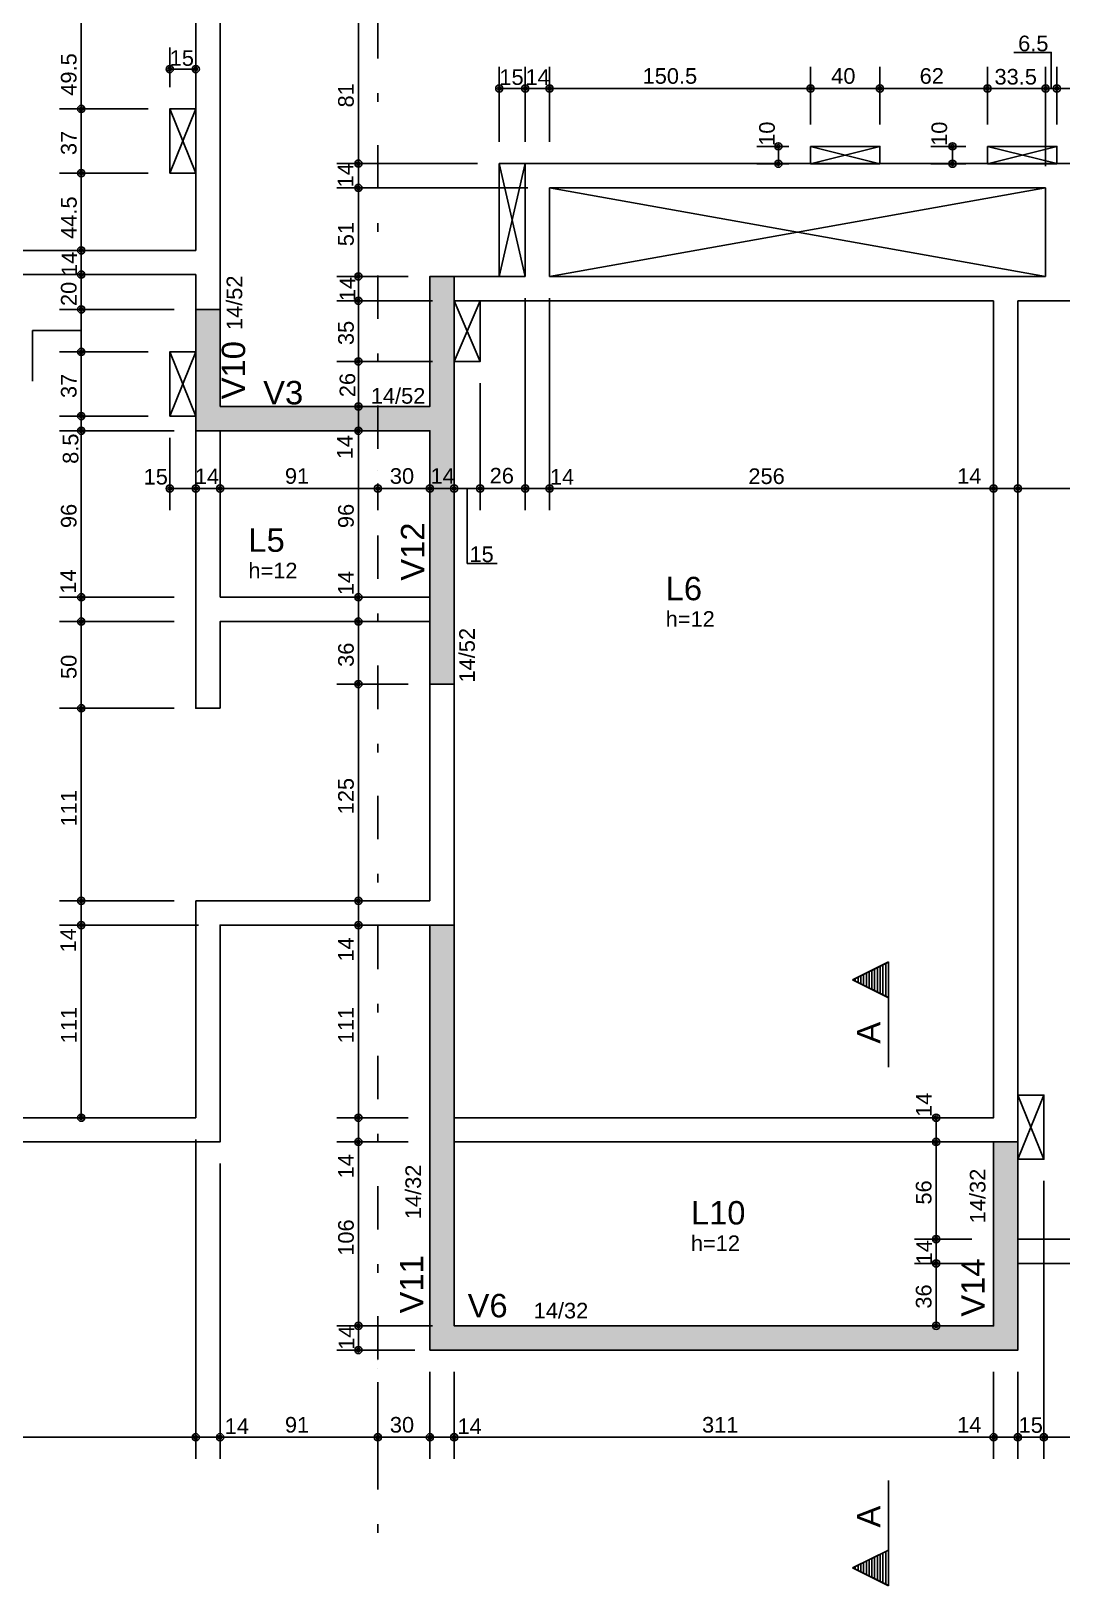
# Model space of a CAD drawing. Extents: x 0 to 119, y 0 to 84.
# Drawn here: x 23.16 to 35.04, y 47.39 to 65.32 of the extents above; entities that cross this region are included whole.
import ezdxf

# ---------------------------------------------------------------- set-up
doc = ezdxf.new("R2010")
doc.units = 0
doc.header["$MEASUREMENT"] = 0
doc.linetypes.add('ESTILO_TQS_0003', pattern=[1.5, 0.5, -0.4, 0.1, -0.5])
for name, color, linetype in [('10', 252, 'CONTINUOUS'), ('18', 6, 'CONTINUOUS'), ('23', 100, 'CONTINUOUS'), ('25', 130, 'CONTINUOUS'), ('3', 7, 'CONTINUOUS'), ('32', 250, 'CONTINUOUS'), ('37', 7, 'CONTINUOUS'), ('38', 7, 'CONTINUOUS'), ('9', 8, 'CONTINUOUS')]:
    doc.layers.add(name, color=color, linetype=linetype)
doc.styles.add('TQS_ARIAL', font='arial.ttf')

msp = doc.modelspace()

# ---------------------------------------------------------------- linework, layer by layer
at = {"layer": '10', "color": 252, "linetype": 'Continuous'}
for p, q in [((24.756246, 64.41863), (25.056246, 63.67863)), ((25.056246, 64.41863), (24.756246, 63.67863)), ((32.145653, 63.987368), (32.945653, 63.787252)), ((32.945653, 63.987368), (32.145653, 63.787252)), ((34.985635, 63.987368), (34.185635, 63.787368)), ((34.185635, 63.987368), (34.985635, 63.78791)), ((28.55626, 63.78791), (28.85626, 62.48791)), ((28.85626, 63.78791), (28.55626, 62.48791)), ((29.13626, 63.50791), (34.85626, 62.48791)), ((34.85626, 63.50791), (29.13626, 62.48791)), ((28.03626, 62.20791), (28.33626, 61.50791)), ((28.33626, 62.20791), (28.03626, 61.50791)), ((25.05626, 61.61718), (24.75626, 60.87718)), ((24.75626, 61.61718), (25.05626, 60.87718)), ((34.53626, 53.048895), (34.83626, 52.308895)), ((34.83626, 53.048895), (34.53626, 52.308895))]:
    msp.add_line(p, q, dxfattribs=at)
for points in [[(24.756246, 63.67863), (24.756246, 64.41863), (25.056246, 64.41863), (25.056246, 63.67863), (24.756246, 63.67863)], [(32.145653, 63.987368), (32.945653, 63.987368), (32.945653, 63.787252), (32.145653, 63.787252), (32.145653, 63.987368)], [(34.185635, 63.987368), (34.985635, 63.987368), (34.985635, 63.787368), (34.185635, 63.787368), (34.185635, 63.987368)], [(28.85626, 62.48791), (28.55626, 62.48791), (28.55626, 63.78791), (28.85626, 63.78791), (28.85626, 62.48791)], [(28.03626, 62.20791), (28.33626, 62.20791), (28.33626, 61.50791), (28.03626, 61.50791), (28.03626, 62.20791)], [(24.75626, 60.87718), (24.75626, 61.61718), (25.05626, 61.61718), (25.05626, 60.87718), (24.75626, 60.87718)], [(34.53626, 52.308895), (34.53626, 53.048895), (34.83626, 53.048895), (34.83626, 52.308895), (34.53626, 52.308895)]]:
    msp.add_lwpolyline(points, dxfattribs=at)
at = {"layer": '18', "color": 6, "linetype": 'ESTILO_TQS_0003'}
msp.add_line((27.15626, 75.999972), (27.15626, 47.71035), dxfattribs=at)
at = {"layer": '23', "color": 100, "linetype": 'Continuous'}
msp.add_lwpolyline([(25.33626, 60.98791), (27.75626, 60.98791), (27.75626, 62.48791), (28.03626, 62.48791), (28.03626, 57.787959), (27.756264, 57.787959), (27.756264, 60.70791), (25.33626, 60.70791), (25.05626, 60.70791), (25.05626, 62.10791), (25.33626, 62.10791), (25.33626, 60.98791)], dxfattribs=at)
for points in [[(28.03626, 62.48791), (27.756264, 60.70791), (27.75626, 60.98791)], [(28.03626, 62.48791), (27.75626, 60.98791), (27.75626, 62.48791)], [(28.03626, 57.787959), (27.756264, 57.787959), (28.03626, 62.48791)], [(27.756264, 57.787959), (27.756264, 60.70791), (28.03626, 62.48791)], [(25.33626, 60.98791), (25.05626, 60.70791), (25.33626, 62.10791)], [(25.05626, 60.70791), (25.05626, 62.10791), (25.33626, 62.10791)], [(25.33626, 60.70791), (25.05626, 60.70791), (25.33626, 60.98791)], [(27.756264, 60.70791), (25.33626, 60.70791), (27.75626, 60.98791)], [(27.75626, 60.98791), (25.33626, 60.70791), (25.33626, 60.98791)]]:
    msp.add_solid(points, dxfattribs=at)
at = {"layer": '25', "color": 130, "linetype": 'Continuous'}
msp.add_lwpolyline([(27.75626, 55.007959), (27.75626, 50.10877), (34.53626, 50.10877), (34.53626, 52.50791), (34.25626, 52.50791), (34.25626, 50.387795), (28.03626, 50.387795), (28.03626, 55.007959), (27.75626, 55.007959)], dxfattribs=at)
for points in [[(28.03626, 50.387795), (28.03626, 55.007959), (27.75626, 55.007959)], [(28.03626, 50.387795), (27.75626, 55.007959), (27.75626, 50.10877)], [(34.25626, 52.50791), (34.25626, 50.387795), (34.53626, 50.10877)], [(34.25626, 52.50791), (34.53626, 50.10877), (34.53626, 52.50791)], [(28.03626, 50.387795), (27.75626, 50.10877), (34.53626, 50.10877)], [(28.03626, 50.387795), (34.53626, 50.10877), (34.25626, 50.387795)]]:
    msp.add_solid(points, dxfattribs=at)
at = {"layer": '3', "color": 7, "linetype": 'Continuous'}
for p, q in [((33.044391, 54.584626), (32.629559, 54.37721)), ((33.042653, 54.581805), (32.633461, 54.37721)), ((32.88484, 54.502896), (32.88484, 54.251523)), ((32.916751, 54.518853), (32.916751, 54.235567)), ((32.948661, 54.534808), (32.948661, 54.219611)), ((32.980571, 54.550763), (32.980571, 54.203656)), ((33.012481, 54.566719), (33.012481, 54.1877)), ((33.042652, 54.581805), (33.042652, 53.368671)), ((33.044391, 53.368671), (33.044391, 54.584626)), ((32.629559, 54.37721), (33.042653, 54.170664)), ((32.633462, 54.37721), (33.042652, 54.172615)), ((32.661469, 54.391214), (32.661469, 54.363207)), ((32.693379, 54.407169), (32.693379, 54.347252)), ((32.72529, 54.423124), (32.72529, 54.331297)), ((32.7572, 54.439078), (32.7572, 54.315342)), ((32.78911, 54.455032), (32.78911, 54.299387)), ((32.821209, 54.471083), (32.821022, 54.283431)), ((32.85293, 54.486941), (32.85293, 54.267478)), ((33.042652, 47.392225), (33.042652, 48.605359)), ((33.044391, 48.605359), (33.044391, 47.389404)), ((32.629559, 47.59682), (33.042653, 47.803367)), ((32.633462, 47.59682), (33.042652, 47.801416)), ((32.821209, 47.502948), (32.821022, 47.690599)), ((32.85293, 47.487089), (32.85293, 47.706553)), ((32.88484, 47.471134), (32.88484, 47.722508)), ((32.916751, 47.455178), (32.916751, 47.738464)), ((32.948661, 47.439223), (32.948661, 47.75442)), ((32.980571, 47.423268), (32.980571, 47.770375)), ((33.012481, 47.407312), (33.012481, 47.78633)), ((33.044391, 47.389404), (32.629559, 47.59682)), ((33.042653, 47.392225), (32.633461, 47.59682)), ((32.661469, 47.582817), (32.661469, 47.610824)), ((32.693379, 47.566862), (32.693379, 47.626778)), ((32.72529, 47.550907), (32.72529, 47.642734)), ((32.7572, 47.534952), (32.7572, 47.658688)), ((32.78911, 47.518998), (32.78911, 47.674643))]:
    msp.add_line(p, q, dxfattribs=at)
for points in [[(25.33626, 60.98791), (27.75626, 60.98791), (27.75626, 62.48791), (28.03626, 62.48791), (28.03626, 57.787959), (27.756264, 57.787959), (27.756264, 60.70791), (25.33626, 60.70791), (25.05626, 60.70791), (25.05626, 62.10791), (25.33626, 62.10791), (25.33626, 60.98791)], [(27.75626, 55.007959), (27.75626, 50.10877), (34.53626, 50.109795), (34.53626, 52.50791), (34.25626, 52.50791), (34.25626, 50.387795), (28.03626, 50.387795), (28.03626, 55.007959), (27.75626, 55.007959)], [(33.042652, 54.581805), (32.633462, 54.37721), (33.042652, 54.172615), (33.042652, 54.581805)], [(27.75626, 52.50791), (27.75626, 50.10877), (34.53626, 50.109795), (34.53626, 51.10791)], [(33.042652, 47.392226), (32.633462, 47.59682), (33.042652, 47.801416), (33.042652, 47.392226)]]:
    msp.add_lwpolyline(points, dxfattribs=at)
at = {"layer": '32', "color": 250, "linetype": 'Continuous'}
for p, q in [((23.735316, 65.40791), (23.735316, 64.41863)), ((26.931768, 65.40791), (26.931768, 63.78791)), ((24.756246, 64.66863), (24.756246, 65.128164)), ((25.056246, 64.66863), (25.056246, 65.128164)), ((28.55626, 64.03791), (28.55626, 64.904759)), ((28.85626, 64.03791), (28.85626, 64.904759)), ((28.85626, 64.03791), (28.85626, 64.904759)), ((29.13626, 64.03791), (29.13626, 64.904759)), ((29.13626, 64.03791), (29.13626, 64.904759)), ((32.145653, 64.237368), (32.145653, 64.904759)), ((32.145653, 64.237368), (32.145653, 64.904759)), ((32.945653, 64.237368), (32.945653, 64.904759)), ((32.945653, 64.237368), (32.945653, 64.904759)), ((34.185635, 64.237368), (34.185635, 64.904759)), ((34.185635, 64.237368), (34.185635, 64.904759)), ((34.85626, 63.75791), (34.85626, 64.904759)), ((34.85626, 64.03791), (34.85626, 64.904759)), ((34.985635, 64.237368), (34.985635, 64.904759)), ((34.985635, 64.237368), (34.985635, 64.904759)), ((24.756246, 64.878164), (25.056246, 64.878164)), ((28.85626, 64.654759), (28.55626, 64.654759)), ((28.85626, 64.654759), (29.13626, 64.654759)), ((29.13626, 64.654759), (32.145653, 64.654759)), ((32.145653, 64.654759), (32.945653, 64.654759)), ((32.945653, 64.654759), (34.185635, 64.654759)), ((34.185635, 64.654759), (34.85626, 64.654759)), ((34.85626, 64.654759), (34.985635, 64.654759)), ((34.985635, 64.654759), (35.13626, 64.654759)), ((24.506246, 64.41863), (23.485316, 64.41863)), ((24.506246, 64.41863), (23.485316, 64.41863)), ((23.735316, 64.41863), (23.735316, 63.67863)), ((24.756246, 64.41863), (24.756246, 64.41863)), ((24.756246, 64.41863), (24.756246, 64.41863)), ((24.756246, 64.41863), (24.756246, 64.41863)), ((25.056246, 64.41863), (25.056246, 64.41863)), ((31.895653, 63.987368), (31.52453, 63.987368)), ((31.77453, 63.987368), (31.77453, 63.787252)), ((32.145653, 63.987368), (32.145653, 63.987368)), ((32.145653, 63.987368), (32.145653, 63.987368)), ((32.145653, 63.987368), (32.145653, 63.987368)), ((32.945653, 63.987368), (32.945653, 63.987368)), ((32.945653, 63.987368), (32.945653, 63.987368)), ((33.935635, 63.987368), (33.532028, 63.987368)), ((33.782028, 63.987368), (33.782028, 63.787368)), ((34.185635, 63.987368), (34.185635, 63.987368)), ((34.185635, 63.987368), (34.185635, 63.987368)), ((34.185635, 63.987368), (34.185635, 63.987368)), ((34.985635, 63.987368), (34.985635, 63.987368)), ((34.985635, 63.987368), (34.985635, 63.987368)), ((24.506246, 63.67863), (23.485316, 63.67863)), ((24.506246, 63.67863), (23.485316, 63.67863)), ((23.735316, 62.78791), (23.735316, 63.67863)), ((24.756246, 63.67863), (24.756246, 63.67863)), ((24.756246, 63.67863), (24.756246, 63.67863)), ((28.30626, 63.78791), (26.681768, 63.78791)), ((28.30626, 63.78791), (26.681768, 63.78791)), ((26.931768, 63.50791), (26.931768, 63.78791)), ((28.55626, 63.78791), (28.55626, 63.78791)), ((28.55626, 63.78791), (28.55626, 63.78791)), ((28.55626, 63.78791), (28.55626, 63.78791)), ((28.85626, 63.78791), (28.85626, 63.78791)), ((28.85626, 63.78791), (28.85626, 63.78791)), ((29.13626, 63.78791), (29.13626, 63.78791)), ((29.13626, 63.78791), (29.13626, 63.78791)), ((31.895653, 63.787252), (31.52453, 63.787252)), ((32.145653, 63.787252), (32.145653, 63.787252)), ((33.935635, 63.787368), (33.532028, 63.787368)), ((34.185635, 63.787368), (34.185635, 63.787368)), ((34.85626, 63.78791), (34.85626, 63.78791)), ((28.60626, 63.50791), (26.681768, 63.50791)), ((28.88626, 63.50791), (26.681768, 63.50791)), ((26.931768, 62.48791), (26.931768, 63.50791)), ((28.85626, 63.50791), (28.85626, 63.50791)), ((29.13626, 63.50791), (29.13626, 63.50791)), ((34.85626, 63.50791), (34.85626, 63.50791)), ((24.102976, 62.78791), (23.485316, 62.78791)), ((24.102976, 62.78791), (23.485316, 62.78791)), ((23.735316, 62.50791), (23.735316, 62.78791)), ((24.352976, 62.78791), (24.352976, 62.78791)), ((24.352976, 62.78791), (24.352976, 62.78791)), ((24.133486, 62.50791), (23.485316, 62.50791)), ((23.726232, 62.50791), (23.485316, 62.50791)), ((23.735316, 62.10791), (23.735316, 62.50791)), ((23.976232, 62.50791), (23.976232, 62.50791)), ((24.383486, 62.50791), (24.383486, 62.50791)), ((27.50626, 62.48791), (26.681768, 62.48791)), ((27.50626, 62.48791), (26.681768, 62.48791)), ((26.931768, 62.20791), (26.931768, 62.48791)), ((27.75626, 62.48791), (27.75626, 62.48791)), ((27.75626, 62.48791), (27.75626, 62.48791)), ((28.85626, 62.48791), (28.85626, 62.48791)), ((29.13626, 62.48791), (29.13626, 62.48791)), ((27.50626, 62.20791), (26.681768, 62.20791)), ((27.78626, 62.20791), (26.681768, 62.20791)), ((26.931768, 61.50791), (26.931768, 62.20791)), ((27.75626, 62.20791), (27.75626, 62.20791)), ((28.03626, 62.20791), (28.03626, 62.20791)), ((28.85626, 62.23791), (28.85626, 59.792468)), ((28.85626, 62.20791), (28.85626, 62.20791)), ((29.13626, 62.23791), (29.13626, 59.792468)), ((29.13626, 62.20791), (29.13626, 62.20791)), ((24.80626, 62.10791), (23.485316, 62.10791)), ((24.80626, 62.10791), (23.485316, 62.10791)), ((23.735316, 61.61718), (23.735316, 62.10791)), ((25.05626, 62.10791), (25.05626, 62.10791)), ((25.05626, 62.10791), (25.05626, 62.10791)), ((28.85626, 61.95791), (28.85626, 59.792468)), ((29.13626, 61.95791), (29.13626, 59.792468)), ((24.50626, 61.61718), (23.485316, 61.61718)), ((24.50626, 61.61718), (23.485316, 61.61718)), ((23.735316, 61.61718), (23.735316, 60.87718)), ((24.75626, 61.61718), (24.75626, 61.61718)), ((24.75626, 61.61718), (24.75626, 61.61718)), ((27.78626, 61.50791), (26.681768, 61.50791)), ((27.78626, 61.50791), (26.681768, 61.50791)), ((26.931768, 60.98791), (26.931768, 61.50791)), ((28.03626, 61.50791), (28.03626, 61.50791)), ((28.03626, 61.50791), (28.03626, 61.50791)), ((28.33626, 61.50791), (28.33626, 61.50791)), ((28.33626, 61.50791), (28.33626, 61.50791)), ((28.33626, 61.25791), (28.33626, 59.792468)), ((28.33626, 61.25791), (28.33626, 59.792468)), ((34.53626, 61.200131), (34.53626, 61.200131)), ((26.900244, 60.98791), (26.900244, 60.98791)), ((26.900244, 60.98791), (26.900244, 60.98791)), ((26.931768, 60.70791), (26.931768, 60.98791)), ((27.150244, 60.98791), (27.181768, 60.98791)), ((27.150244, 60.98791), (27.181768, 60.98791)), ((24.50626, 60.87718), (23.485316, 60.87718)), ((24.50626, 60.87718), (23.485316, 60.87718)), ((23.735316, 60.70791), (23.735316, 60.87718)), ((24.75626, 60.87718), (24.75626, 60.87718)), ((24.75626, 60.87718), (24.75626, 60.87718)), ((24.75626, 60.87718), (24.75626, 60.87718)), ((34.53626, 60.950131), (34.53626, 59.792468)), ((24.80626, 60.70791), (23.485316, 60.70791)), ((24.80626, 60.70791), (23.485316, 60.70791)), ((23.735316, 58.787911), (23.735316, 60.70791)), ((24.75626, 60.62718), (24.75626, 59.792468)), ((25.05626, 60.70791), (25.05626, 60.70791)), ((25.05626, 60.70791), (25.05626, 60.70791)), ((25.05626, 60.70791), (25.05626, 60.70791)), ((27.058626, 60.70791), (26.681768, 60.70791)), ((27.058626, 60.70791), (26.681768, 60.70791)), ((26.931768, 58.787911), (26.931768, 60.70791)), ((27.308626, 60.70791), (27.308626, 60.70791)), ((27.308626, 60.70791), (27.308626, 60.70791)), ((25.05626, 60.45791), (25.05626, 59.792468)), ((34.25626, 60.54902), (34.25626, 60.54902)), ((34.25626, 60.422167), (34.25626, 60.422167)), ((34.53626, 60.586682), (34.53626, 60.586682)), ((25.33626, 60.340268), (25.33626, 60.340268)), ((27.15626, 60.25153), (27.15626, 60.25153)), ((27.15626, 60.25153), (27.15626, 60.25153)), ((27.756264, 60.304171), (27.756264, 60.304171)), ((27.756264, 60.304171), (27.756264, 60.304171)), ((28.03626, 60.251108), (28.03626, 60.292468)), ((28.03626, 60.251108), (28.03626, 60.292468)), ((34.25626, 60.29902), (34.25626, 59.792468)), ((34.53626, 60.336682), (34.53626, 59.792468)), ((25.05626, 60.146554), (25.05626, 60.146554)), ((25.33626, 60.209679), (25.33626, 60.209679)), ((25.33626, 60.090268), (25.33626, 59.792468)), ((34.25626, 60.172167), (34.25626, 59.792468)), ((25.05626, 60.042468), (24.75626, 60.042468)), ((25.33626, 60.042468), (25.05626, 60.042468)), ((25.05626, 59.896554), (25.05626, 59.792468)), ((25.33626, 60.042468), (27.15626, 60.042468)), ((25.33626, 59.959679), (25.33626, 59.792468)), ((27.756264, 60.042468), (27.15626, 60.042468)), ((27.15626, 60.00153), (27.15626, 59.792468)), ((27.15626, 60.00153), (27.15626, 59.792468)), ((27.756264, 60.054171), (27.756264, 59.792468)), ((27.756264, 60.054171), (27.756264, 59.792468)), ((27.756264, 60.042468), (28.03626, 60.042468)), ((28.03626, 60.042468), (28.33626, 60.042468)), ((28.03626, 60.001108), (28.03626, 60.001108)), ((28.03626, 60.001108), (28.03626, 60.001108)), ((28.33626, 60.042468), (28.85626, 60.042468)), ((28.85626, 60.042468), (29.13626, 60.042468)), ((29.13626, 60.042468), (34.25626, 60.042468)), ((34.25626, 60.042468), (34.53626, 60.042468)), ((34.53626, 60.042468), (38.686304, 60.042468)), ((24.80626, 58.787911), (23.485316, 58.787911)), ((24.80626, 58.787911), (23.485316, 58.787911)), ((23.735316, 58.507911), (23.735316, 58.787911)), ((25.05626, 58.787911), (25.05626, 58.787911)), ((25.05626, 58.787911), (25.05626, 58.787911)), ((27.345309, 58.787911), (26.681768, 58.787911)), ((27.345309, 58.787911), (26.681768, 58.787911)), ((26.931768, 58.507911), (26.931768, 58.787911)), ((27.595309, 58.787911), (27.595309, 58.787911)), ((27.595309, 58.787911), (27.595309, 58.787911)), ((24.80626, 58.507911), (23.485316, 58.507911)), ((24.80626, 58.507911), (23.485316, 58.507911)), ((23.735316, 57.50791), (23.735316, 58.507911)), ((25.05626, 58.507911), (25.05626, 58.507911)), ((25.05626, 58.507911), (25.05626, 58.507911)), ((27.506216, 58.507911), (26.681768, 58.507911)), ((27.379209, 58.507911), (26.681768, 58.507911)), ((26.931768, 57.787959), (26.931768, 58.507911)), ((27.629209, 58.507911), (27.629209, 58.507911)), ((27.756216, 58.507911), (27.756216, 58.507911)), ((27.50626, 57.787959), (26.681768, 57.787959)), ((27.50626, 57.787959), (26.681768, 57.787959)), ((26.931768, 55.287959), (26.931768, 57.787959)), ((27.75626, 57.787959), (27.75626, 57.787959)), ((27.75626, 57.787959), (27.75626, 57.787959)), ((24.80626, 57.50791), (23.485316, 57.50791)), ((24.80626, 57.50791), (23.485316, 57.50791)), ((23.735316, 55.287959), (23.735316, 57.50791)), ((25.05626, 57.50791), (25.05626, 57.50791)), ((25.05626, 57.50791), (25.05626, 57.50791)), ((24.80626, 55.287959), (23.485316, 55.287959)), ((24.80626, 55.287959), (23.485316, 55.287959)), ((23.735316, 55.007959), (23.735316, 55.287959)), ((25.05626, 55.287959), (25.05626, 55.287959)), ((25.05626, 55.287959), (25.05626, 55.287959)), ((27.053315, 55.287959), (26.681768, 55.287959)), ((27.053315, 55.287959), (26.681768, 55.287959)), ((26.931768, 55.007959), (26.931768, 55.287959)), ((27.303315, 55.287959), (27.303315, 55.287959)), ((27.303315, 55.287959), (27.303315, 55.287959)), ((25.08626, 55.007959), (23.485316, 55.007959)), ((25.08626, 55.007959), (23.485317, 55.007959)), ((23.735317, 52.78791), (23.735317, 55.007959)), ((25.33626, 55.007959), (25.33626, 55.007959)), ((25.33626, 55.007959), (25.33626, 55.007959)), ((27.50626, 55.007959), (26.681768, 55.007959)), ((27.50626, 55.007959), (26.681768, 55.007959)), ((26.931768, 52.78791), (26.931768, 55.007959)), ((27.75626, 55.007959), (27.75626, 55.007959)), ((27.75626, 55.007959), (27.75626, 55.007959)), ((34.83626, 53.048895), (34.83626, 53.048895)), ((24.223674, 52.78791), (23.485317, 52.78791)), ((24.473674, 52.78791), (24.473674, 52.78791)), ((25.05626, 52.78791), (25.05626, 52.78791)), ((27.50626, 52.78791), (26.681768, 52.78791)), ((27.50626, 52.78791), (26.681768, 52.78791)), ((26.931768, 52.50791), (26.931768, 52.78791)), ((27.75626, 52.78791), (27.75626, 52.78791)), ((27.75626, 52.78791), (27.75626, 52.78791)), ((33.877901, 52.78791), (33.34371, 52.78791)), ((33.59371, 52.50791), (33.59371, 52.78791)), ((34.127901, 52.78791), (34.127901, 52.78791)), ((25.05626, 52.53791), (25.05626, 48.853109)), ((25.05626, 52.50791), (25.05626, 52.50791)), ((25.33626, 52.50791), (25.33626, 52.50791)), ((25.33626, 52.50791), (25.33626, 52.50791)), ((27.50626, 52.50791), (26.681768, 52.50791)), ((27.50626, 52.50791), (26.681768, 52.50791)), ((26.931768, 50.387795), (26.931768, 52.50791)), ((27.75626, 52.50791), (27.75626, 52.50791)), ((27.75626, 52.50791), (27.75626, 52.50791)), ((34.00626, 52.50791), (33.34371, 52.50791)), ((33.865272, 52.50791), (33.34371, 52.50791)), ((33.59371, 51.38791), (33.59371, 52.50791)), ((34.115272, 52.50791), (34.115272, 52.50791)), ((34.25626, 52.50791), (34.25626, 52.50791)), ((25.05626, 52.25791), (25.05626, 48.853109)), ((25.33626, 52.25791), (25.33626, 48.853109)), ((25.33626, 52.25791), (25.33626, 48.853109)), ((34.83626, 52.308895), (34.83626, 52.308895)), ((34.83626, 52.308895), (34.83626, 52.308895)), ((34.83626, 52.308895), (34.83626, 52.308895)), ((34.83626, 52.308895), (34.83626, 52.308895)), ((34.83626, 52.058895), (34.83626, 48.853109)), ((34.83626, 52.058895), (34.83626, 48.853109)), ((34.00626, 51.38791), (33.34371, 51.38791)), ((34.00626, 51.38791), (33.34371, 51.38791)), ((33.59371, 51.10791), (33.59371, 51.38791)), ((34.25626, 51.38791), (34.25626, 51.38791)), ((34.25626, 51.38791), (34.25626, 51.38791)), ((34.00626, 51.10791), (33.34371, 51.10791)), ((34.00626, 51.10791), (33.34371, 51.10791)), ((33.59371, 50.387795), (33.59371, 51.10791)), ((34.25626, 51.10791), (34.25626, 51.10791)), ((34.25626, 51.10791), (34.25626, 51.10791)), ((27.50626, 50.387795), (26.681768, 50.387795)), ((27.78626, 50.387795), (26.681768, 50.387795)), ((26.931768, 50.10877), (26.931768, 50.387795)), ((27.75626, 50.387795), (27.75626, 50.387795)), ((28.03626, 50.387795), (28.03626, 50.387795)), ((34.00626, 50.387795), (33.34371, 50.387795)), ((34.25626, 50.387795), (34.25626, 50.387795)), ((27.583998, 50.10877), (26.681768, 50.10877)), ((27.75626, 50.10877), (27.75626, 50.10877)), ((27.75626, 50.10877), (27.75626, 50.10877)), ((27.833998, 50.10877), (27.833998, 50.10877)), ((28.03626, 50.10877), (28.03626, 50.10877)), ((28.03626, 50.10877), (28.03626, 50.10877)), ((34.25626, 50.10877), (34.25626, 50.10877)), ((34.25626, 50.10877), (34.25626, 50.10877)), ((34.53626, 50.10877), (34.53626, 50.10877)), ((34.53626, 50.10877), (34.53626, 50.10877)), ((27.15626, 49.987919), (27.15626, 49.987919)), ((27.15626, 49.89515), (27.15626, 49.89515)), ((27.75626, 49.85877), (27.75626, 48.853109)), ((27.75626, 49.85877), (27.75626, 48.853109)), ((28.03626, 49.85877), (28.03626, 48.853109)), ((28.03626, 49.85877), (28.03626, 48.853109)), ((34.25626, 49.85877), (34.25626, 48.853109)), ((34.25626, 49.85877), (34.25626, 48.853109)), ((34.53626, 49.85877), (34.53626, 48.853109)), ((34.53626, 49.85877), (34.53626, 48.853109)), ((27.15626, 49.737919), (27.15626, 48.853109)), ((27.15626, 49.64515), (27.15626, 48.853109)), ((25.05626, 49.103109), (17.73626, 49.103109)), ((25.33626, 49.103109), (25.05626, 49.103109)), ((27.15626, 49.103109), (25.33626, 49.103109)), ((27.15626, 49.103109), (27.75626, 49.103109)), ((28.03626, 49.103109), (27.75626, 49.103109)), ((34.25626, 49.103109), (28.03626, 49.103109)), ((34.53626, 49.103109), (34.25626, 49.103109)), ((34.83626, 49.103109), (34.53626, 49.103109)), ((43.686342, 49.103109), (34.83626, 49.103109))]:
    msp.add_line(p, q, dxfattribs=at)
for points in [[(34.920948, 64.654759), (34.920948, 65.070754), (34.489159, 65.070754)], [(23.735316, 61.862545), (23.173686, 61.862545), (23.173686, 61.279255)], [(28.18626, 60.042468), (28.18626, 59.178971), (28.530408, 59.178971)]]:
    msp.add_lwpolyline(points, dxfattribs=at)
for centre, radius in [((24.756246, 64.878164), 0.041625), ((24.756246, 64.878164), 0.02075), ((25.056246, 64.878164), 0.041625), ((25.056246, 64.878164), 0.02075), ((28.55626, 64.654759), 0.041625), ((28.55626, 64.654759), 0.02075), ((28.85626, 64.654759), 0.041625), ((28.85626, 64.654759), 0.041625), ((28.85626, 64.654759), 0.02075), ((28.85626, 64.654759), 0.02075), ((29.13626, 64.654759), 0.041625), ((29.13626, 64.654759), 0.041625), ((29.13626, 64.654759), 0.02075), ((29.13626, 64.654759), 0.02075), ((32.145653, 64.654759), 0.041625), ((32.145653, 64.654759), 0.041625), ((32.145653, 64.654759), 0.02075), ((32.145653, 64.654759), 0.02075), ((32.945653, 64.654759), 0.041625), ((32.945653, 64.654759), 0.041625), ((32.945653, 64.654759), 0.02075), ((32.945653, 64.654759), 0.02075), ((34.185635, 64.654759), 0.041625), ((34.185635, 64.654759), 0.041625), ((34.185635, 64.654759), 0.02075), ((34.185635, 64.654759), 0.02075), ((34.85626, 64.654759), 0.041625), ((34.85626, 64.654759), 0.041625), ((34.85626, 64.654759), 0.02075), ((34.85626, 64.654759), 0.02075), ((34.985635, 64.654759), 0.041625), ((34.985635, 64.654759), 0.041625), ((34.985635, 64.654759), 0.02075), ((34.985635, 64.654759), 0.02075), ((23.735316, 64.41863), 0.041625), ((23.735316, 64.41863), 0.041625), ((23.735316, 64.41863), 0.02075), ((23.735316, 64.41863), 0.02075), ((31.77453, 63.987368), 0.041625), ((31.77453, 63.987368), 0.02075), ((33.782028, 63.987368), 0.041625), ((33.782028, 63.987368), 0.02075), ((26.931768, 63.78791), 0.041625), ((26.931768, 63.78791), 0.041625), ((31.77453, 63.787252), 0.041625), ((33.782028, 63.787368), 0.041625), ((23.735316, 63.67863), 0.041625), ((23.735316, 63.67863), 0.041625), ((23.735316, 63.67863), 0.02075), ((23.735316, 63.67863), 0.02075), ((26.931768, 63.78791), 0.02075), ((26.931768, 63.78791), 0.02075), ((31.77453, 63.787252), 0.02075), ((33.782028, 63.787368), 0.02075), ((26.931768, 63.50791), 0.041625), ((26.931768, 63.50791), 0.041625), ((26.931768, 63.50791), 0.02075), ((26.931768, 63.50791), 0.02075), ((23.735316, 62.78791), 0.041625), ((23.735316, 62.78791), 0.041625), ((23.735316, 62.78791), 0.02075), ((23.735316, 62.78791), 0.02075), ((23.735316, 62.50791), 0.041625), ((23.735316, 62.50791), 0.041625), ((23.735316, 62.50791), 0.02075), ((23.735316, 62.50791), 0.02075), ((26.931768, 62.48791), 0.041625), ((26.931768, 62.48791), 0.041625), ((26.931768, 62.48791), 0.02075), ((26.931768, 62.48791), 0.02075), ((26.931768, 62.20791), 0.041625), ((26.931768, 62.20791), 0.041625), ((26.931768, 62.20791), 0.02075), ((26.931768, 62.20791), 0.02075), ((23.735316, 62.10791), 0.041625), ((23.735316, 62.10791), 0.041625), ((23.735316, 62.10791), 0.02075), ((23.735316, 62.10791), 0.02075), ((23.735316, 61.61718), 0.041625), ((23.735316, 61.61718), 0.041625), ((23.735316, 61.61718), 0.02075), ((23.735316, 61.61718), 0.02075), ((26.931768, 61.50791), 0.041625), ((26.931768, 61.50791), 0.041625), ((26.931768, 61.50791), 0.02075), ((26.931768, 61.50791), 0.02075), ((26.931768, 60.98791), 0.041625), ((26.931768, 60.98791), 0.041625), ((26.931768, 60.98791), 0.02075), ((26.931768, 60.98791), 0.02075), ((23.735316, 60.87718), 0.041625), ((23.735316, 60.87718), 0.041625), ((23.735316, 60.87718), 0.02075), ((23.735316, 60.87718), 0.02075), ((23.735316, 60.70791), 0.041625), ((23.735316, 60.70791), 0.041625), ((23.735316, 60.70791), 0.02075), ((23.735316, 60.70791), 0.02075), ((26.931768, 60.70791), 0.041625), ((26.931768, 60.70791), 0.041625), ((26.931768, 60.70791), 0.02075), ((26.931768, 60.70791), 0.02075), ((24.75626, 60.042468), 0.041625), ((24.75626, 60.042468), 0.02075), ((25.05626, 60.042468), 0.041625), ((25.05626, 60.042468), 0.041625), ((25.05626, 60.042468), 0.02075), ((25.05626, 60.042468), 0.02075), ((25.33626, 60.042468), 0.041625), ((25.33626, 60.042468), 0.041625), ((25.33626, 60.042468), 0.02075), ((25.33626, 60.042468), 0.02075), ((27.15626, 60.042468), 0.041625), ((27.15626, 60.042468), 0.041625), ((27.15626, 60.042468), 0.02075), ((27.15626, 60.042468), 0.02075), ((27.756264, 60.042468), 0.041625), ((27.756264, 60.042468), 0.041625), ((27.756264, 60.042468), 0.02075), ((27.756264, 60.042468), 0.02075), ((28.03626, 60.042468), 0.041625), ((28.03626, 60.042468), 0.041625), ((28.03626, 60.042468), 0.02075), ((28.03626, 60.042468), 0.02075), ((28.33626, 60.042468), 0.041625), ((28.33626, 60.042468), 0.041625), ((28.33626, 60.042468), 0.02075), ((28.33626, 60.042468), 0.02075), ((28.85626, 60.042468), 0.041625), ((28.85626, 60.042468), 0.041625), ((28.85626, 60.042468), 0.02075), ((28.85626, 60.042468), 0.02075), ((29.13626, 60.042468), 0.041625), ((29.13626, 60.042468), 0.041625), ((29.13626, 60.042468), 0.02075), ((29.13626, 60.042468), 0.02075), ((34.25626, 60.042468), 0.041625), ((34.25626, 60.042468), 0.041625), ((34.25626, 60.042468), 0.02075), ((34.25626, 60.042468), 0.02075), ((34.53626, 60.042468), 0.041625), ((34.53626, 60.042468), 0.041625), ((34.53626, 60.042468), 0.02075), ((34.53626, 60.042468), 0.02075), ((23.735316, 58.787911), 0.041625), ((23.735316, 58.787911), 0.041625), ((23.735316, 58.787911), 0.02075), ((23.735316, 58.787911), 0.02075), ((26.931768, 58.787911), 0.041625), ((26.931768, 58.787911), 0.041625), ((26.931768, 58.787911), 0.02075), ((26.931768, 58.787911), 0.02075), ((23.735316, 58.507911), 0.041625), ((23.735316, 58.507911), 0.041625), ((23.735316, 58.507911), 0.02075), ((23.735316, 58.507911), 0.02075), ((26.931768, 58.507911), 0.041625), ((26.931768, 58.507911), 0.041625), ((26.931768, 58.507911), 0.02075), ((26.931768, 58.507911), 0.02075), ((26.931768, 57.787959), 0.041625), ((26.931768, 57.787959), 0.041625), ((26.931768, 57.787959), 0.02075), ((26.931768, 57.787959), 0.02075), ((23.735316, 57.50791), 0.041625), ((23.735316, 57.50791), 0.041625), ((23.735316, 57.50791), 0.02075), ((23.735316, 57.50791), 0.02075), ((23.735316, 55.287959), 0.041625), ((23.735316, 55.287959), 0.041625), ((23.735316, 55.287959), 0.02075), ((23.735316, 55.287959), 0.02075), ((26.931768, 55.287959), 0.041625), ((26.931768, 55.287959), 0.041625), ((26.931768, 55.287959), 0.02075), ((26.931768, 55.287959), 0.02075), ((23.735316, 55.007959), 0.041625), ((23.735317, 55.007959), 0.041625), ((26.931768, 55.007959), 0.041625), ((26.931768, 55.007959), 0.041625), ((23.735316, 55.007959), 0.02075), ((23.735317, 55.007959), 0.02075), ((26.931768, 55.007959), 0.02075), ((26.931768, 55.007959), 0.02075), ((23.735317, 52.78791), 0.041625), ((23.735317, 52.78791), 0.02075), ((26.931768, 52.78791), 0.041625), ((26.931768, 52.78791), 0.041625), ((26.931768, 52.78791), 0.02075), ((26.931768, 52.78791), 0.02075), ((33.59371, 52.78791), 0.041625), ((33.59371, 52.78791), 0.02075), ((26.931768, 52.50791), 0.041625), ((26.931768, 52.50791), 0.041625), ((26.931768, 52.50791), 0.02075), ((26.931768, 52.50791), 0.02075), ((33.59371, 52.50791), 0.041625), ((33.59371, 52.50791), 0.041625), ((33.59371, 52.50791), 0.02075), ((33.59371, 52.50791), 0.02075), ((33.59371, 51.38791), 0.041625), ((33.59371, 51.38791), 0.041625), ((33.59371, 51.38791), 0.02075), ((33.59371, 51.38791), 0.02075), ((33.59371, 51.10791), 0.041625), ((33.59371, 51.10791), 0.041625), ((33.59371, 51.10791), 0.02075), ((33.59371, 51.10791), 0.02075), ((26.931768, 50.387795), 0.041625), ((26.931768, 50.387795), 0.041625), ((26.931768, 50.387795), 0.02075), ((26.931768, 50.387795), 0.02075), ((33.59371, 50.387795), 0.041625), ((33.59371, 50.387795), 0.02075), ((26.931768, 50.10877), 0.041625), ((26.931768, 50.10877), 0.02075), ((25.05626, 49.103109), 0.041625), ((25.05626, 49.103109), 0.041625), ((25.05626, 49.103109), 0.02075), ((25.05626, 49.103109), 0.02075), ((25.33626, 49.103109), 0.041625), ((25.33626, 49.103109), 0.041625), ((25.33626, 49.103109), 0.02075), ((25.33626, 49.103109), 0.02075), ((27.15626, 49.103109), 0.041625), ((27.15626, 49.103109), 0.041625), ((27.15626, 49.103109), 0.02075), ((27.15626, 49.103109), 0.02075), ((27.75626, 49.103109), 0.041625), ((27.75626, 49.103109), 0.041625), ((27.75626, 49.103109), 0.02075), ((27.75626, 49.103109), 0.02075), ((28.03626, 49.103109), 0.041625), ((28.03626, 49.103109), 0.041625), ((28.03626, 49.103109), 0.02075), ((28.03626, 49.103109), 0.02075), ((34.25626, 49.103109), 0.041625), ((34.25626, 49.103109), 0.041625), ((34.25626, 49.103109), 0.02075), ((34.25626, 49.103109), 0.02075), ((34.53626, 49.103109), 0.041625), ((34.53626, 49.103109), 0.041625), ((34.53626, 49.103109), 0.02075), ((34.53626, 49.103109), 0.02075), ((34.83626, 49.103109), 0.041625), ((34.83626, 49.103109), 0.041625), ((34.83626, 49.103109), 0.02075), ((34.83626, 49.103109), 0.02075)]:
    msp.add_circle(centre, radius, dxfattribs=at)
at = {"layer": '9', "color": 8, "linetype": 'Continuous'}
for p, q in [((25.33626, 68.30791), (25.33626, 62.10791)), ((25.05626, 62.78791), (25.056216, 67.90791)), ((35.13626, 63.78791), (28.85626, 63.78791)), ((28.85626, 63.78791), (28.85626, 63.50791)), ((28.85626, 63.50791), (28.85626, 62.48791)), ((29.13626, 63.50791), (34.85626, 63.50791)), ((29.13626, 62.48791), (29.13626, 63.50791)), ((34.85626, 63.50791), (34.85626, 62.48791)), ((15.63626, 62.78791), (25.05626, 62.78791)), ((27.75626, 62.48791), (27.75626, 62.48791)), ((28.85626, 62.48791), (27.75626, 62.48791)), ((29.13626, 62.48791), (34.85626, 62.48791)), ((28.03626, 52.78791), (28.03626, 62.20791)), ((28.03626, 62.20791), (34.25626, 62.20791)), ((34.53626, 62.20791), (38.686304, 62.20791)), ((34.53626, 51.38791), (34.53626, 62.20791)), ((25.33626, 58.787911), (25.33626, 60.70791)), ((25.05626, 58.787911), (25.05626, 57.50791)), ((25.33626, 58.787911), (27.75626, 58.787911)), ((27.75626, 58.787911), (27.75626, 57.787959)), ((25.05626, 57.50791), (25.33626, 57.50791)), ((27.75626, 55.287959), (27.75626, 57.50791)), ((25.05626, 52.78791), (25.05626, 55.287959)), ((25.05626, 55.287959), (25.33626, 55.287959)), ((25.33626, 55.287959), (27.75626, 55.287959)), ((28.03626, 55.287959), (28.03626, 55.007959)), ((28.03626, 55.287959), (28.03626, 55.007959)), ((27.75626, 52.50791), (27.75626, 55.007959)), ((27.75626, 52.50791), (27.75626, 55.007959)), ((27.75626, 55.007959), (27.75626, 55.007959)), ((17.73626, 52.78791), (25.05626, 52.78791)), ((27.75626, 52.78791), (27.75626, 52.50791)), ((27.75626, 52.78791), (27.75626, 52.50791)), ((34.53626, 52.78791), (34.53626, 52.50791)), ((34.53626, 52.78791), (34.53626, 52.50791)), ((34.53626, 52.78791), (34.53626, 52.50791)), ((34.25626, 51.10791), (34.25626, 52.50791)), ((34.25626, 51.10791), (34.25626, 52.50791)), ((34.25626, 51.10791), (34.25626, 52.50791)), ((34.25626, 51.38791), (34.25626, 51.10791)), ((34.25626, 51.38791), (34.25626, 51.10791)), ((34.53626, 51.38791), (43.686342, 51.38791))]:
    msp.add_line(p, q, dxfattribs=at)
for points in [[(25.33626, 57.50791), (25.05626, 57.50791), (25.05626, 62.50791), (15.63626, 62.50791)], [(28.03626, 52.78791), (34.25626, 52.78791), (34.25626, 62.20791)], [(25.33626, 57.50791), (25.33626, 58.507911), (27.756216, 58.507911), (27.75626, 57.021389)], [(25.33626, 52.78791), (25.33626, 55.007959), (27.75626, 55.007959)], [(17.45626, 52.78791), (17.45626, 52.50791), (25.33626, 52.50791), (25.33626, 52.78791)], [(28.03626, 52.78791), (28.03626, 52.50791), (34.25626, 52.50791)], [(43.966342, 51.38791), (43.966342, 51.10791), (34.53626, 51.10791)]]:
    msp.add_lwpolyline(points, dxfattribs=at)

# ---------------------------------------------------------------- texts
at = {"layer": '3', "color": 7, "linetype": 'Continuous', "style": 'TQS_ARIAL'}
for p in [(32.949393, 53.641929), (32.949393, 48.062102)]:
    msp.add_text('A', height=0.27, rotation=90, dxfattribs=at).set_placement(p)
at = {"layer": '32', "color": 250, "linetype": 'Continuous', "style": 'TQS_ARIAL'}
for s, p in [('6.5', (34.539367, 65.083892)), ('15', (24.755711, 64.916138)), ('15', (28.557234, 64.695403)), ('14', (28.858157, 64.694899)), ('150.5', (30.208956, 64.708759)), ('40', (32.383653, 64.708759)), ('62', (33.403644, 64.708759)), ('33.5', (34.266572, 64.699815)), ('15', (24.454965, 60.088399)), ('14', (25.04559, 60.092446)), ('91', (26.08426, 60.096468)), ('30', (27.294262, 60.096468)), ('14', (27.763418, 60.096453)), ('26', (28.44519, 60.100052)), ('14', (29.139645, 60.086975)), ('256', (31.428812, 60.094151)), ('14', (33.83626, 60.096468)), ('15', (28.212608, 59.193883)), ('14', (25.389982, 49.141535)), ('91', (26.08426, 49.157109)), ('30', (27.29426, 49.157109)), ('14', (28.074356, 49.139728)), ('311', (30.89426, 49.157109)), ('14', (33.83626, 49.157109)), ('15', (34.544805, 49.154662))]:
    msp.add_text(s, height=0.18, dxfattribs=at).set_placement(p)
for s, p in [('49.5', (23.681316, 64.57127)), ('81', (26.877768, 64.43591)), ('10', (31.732769, 63.993051)), ('10', (33.71969, 63.992531)), ('37', (23.681316, 63.88663)), ('14', (26.872307, 63.514112)), ('44.5', (23.683613, 62.920802)), ('51', (26.877768, 62.83591)), ('14', (23.688319, 62.492645)), ('20', (23.681316, 62.14591)), ('14', (26.89551, 62.201754)), ('35', (26.877768, 61.69591)), ('37', (23.681316, 61.08518)), ('26', (26.894969, 61.094749)), ('8.5', (23.70213, 60.326514)), ('14', (26.866264, 60.379701)), ('96', (23.681316, 59.58591)), ('96', (26.877768, 59.58591)), ('14', (23.673728, 58.829833)), ('14', (26.877241, 58.811759)), ('50', (23.681316, 57.84591)), ('36', (26.877768, 57.985935)), ('125', (26.877768, 56.285959)), ('111', (23.681316, 56.145934)), ('14', (23.674552, 54.692978)), ('14', (26.877768, 54.587959)), ('111', (23.681317, 53.645934)), ('111', (26.877768, 53.645934)), ('14', (33.541616, 52.796941)), ('14', (26.877768, 52.08791)), ('56', (33.53971, 51.78591)), ('106', (26.877768, 51.195853)), ('14', (33.546028, 51.096269)), ('36', (33.53971, 50.585853)), ('14', (26.885001, 50.111516))]:
    msp.add_text(s, height=0.18, rotation=90, dxfattribs=at).set_placement(p)
at = {"layer": '37', "color": 7, "linetype": 'Continuous', "style": 'TQS_ARIAL'}
for s, height, p in [('14/52', 0.18, (25.591838, 61.869027)), ('V10', 0.27, (25.625711, 61.070601)), ('V12', 0.27, (27.692439, 58.979093)), ('14/52', 0.18, (28.274231, 57.805102)), ('14/32', 0.18, (27.653223, 51.617645)), ('14/32', 0.18, (34.162503, 51.570362)), ('V11', 0.27, (27.679486, 50.530963)), ('V14', 0.27, (34.153662, 50.493407))]:
    msp.add_text(s, height=height, rotation=90, dxfattribs=at).set_placement(p)
for s, height, p in [('V3', 0.27, (25.833785, 61.012534)), ('14/52', 0.18, (27.074432, 61.020093)), ('V6', 0.27, (28.191141, 50.48609)), ('14/32', 0.18, (28.952769, 50.473666))]:
    msp.add_text(s, height=height, dxfattribs=at).set_placement(p)
at = {"layer": '38', "color": 7, "linetype": 'Continuous', "style": 'TQS_ARIAL'}
for s, height, p in [('L5', 0.27, (25.662994, 59.312272)), ('h=12', 0.18, (25.662994, 59.006272)), ('L6', 0.27, (30.474763, 58.753929)), ('h=12', 0.18, (30.474763, 58.447929)), ('L10', 0.27, (30.765568, 51.55652)), ('h=12', 0.18, (30.765568, 51.25052))]:
    msp.add_text(s, height=height, dxfattribs=at).set_placement(p)

doc.saveas('drawing.dxf')
